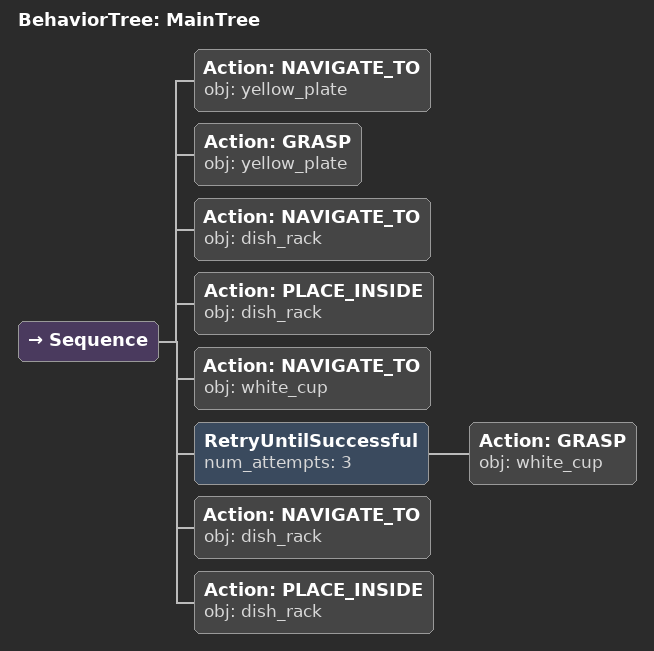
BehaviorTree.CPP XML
<root main_tree_to_execute="MainTree">
  <BehaviorTree ID="MainTree">
    <Sequence>
      <!-- Navigate to yellow_plate -->
      <Action ID="NAVIGATE_TO" obj="yellow_plate" />
      <!-- Grasp yellow_plate -->
      <Action ID="GRASP" obj="yellow_plate" />
      <!-- Navigate to dish_rack -->
      <Action ID="NAVIGATE_TO" obj="dish_rack" />
      <!-- Place inside dish_rack -->
      <Action ID="PLACE_INSIDE" obj="dish_rack" />
      <!-- Navigate to white_cup -->
      <Action ID="NAVIGATE_TO" obj="white_cup" />
      <!-- Retry GRASP white_cup up to 3 attempts -->
      <RetryUntilSuccessful num_attempts="3">
        <!-- Grasp white_cup -->
        <Action ID="GRASP" obj="white_cup" />
      </RetryUntilSuccessful>
      <!-- Navigate to dish_rack -->
      <Action ID="NAVIGATE_TO" obj="dish_rack" />
      <!-- Place inside dish_rack -->
      <Action ID="PLACE_INSIDE" obj="dish_rack" />
    </Sequence>
  </BehaviorTree>
</root>
